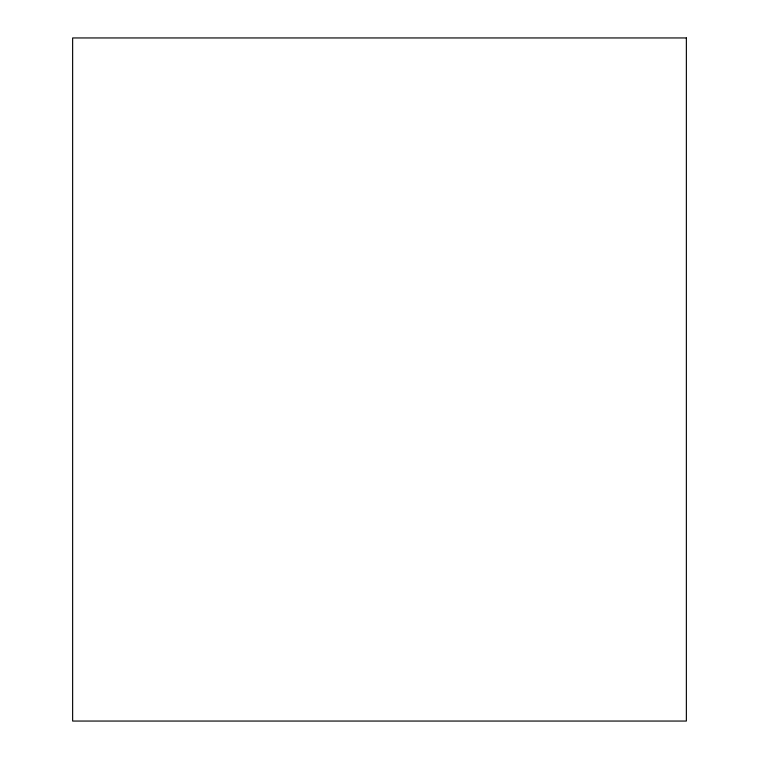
<?xml version="1.0" encoding="UTF-8"?>
<svg xmlns="http://www.w3.org/2000/svg" width="759" height="759" viewBox="0 0 759 759"><rect width="100%" height="100%" fill="white"/><g stroke="black" fill="none" stroke-linecap="round" stroke-linejoin="round"><path stroke-width="1.14" d="M686.364 37.95L72.636 37.95L72.636 721.05L686.364 721.05L686.364 37.95"/></g></svg>
